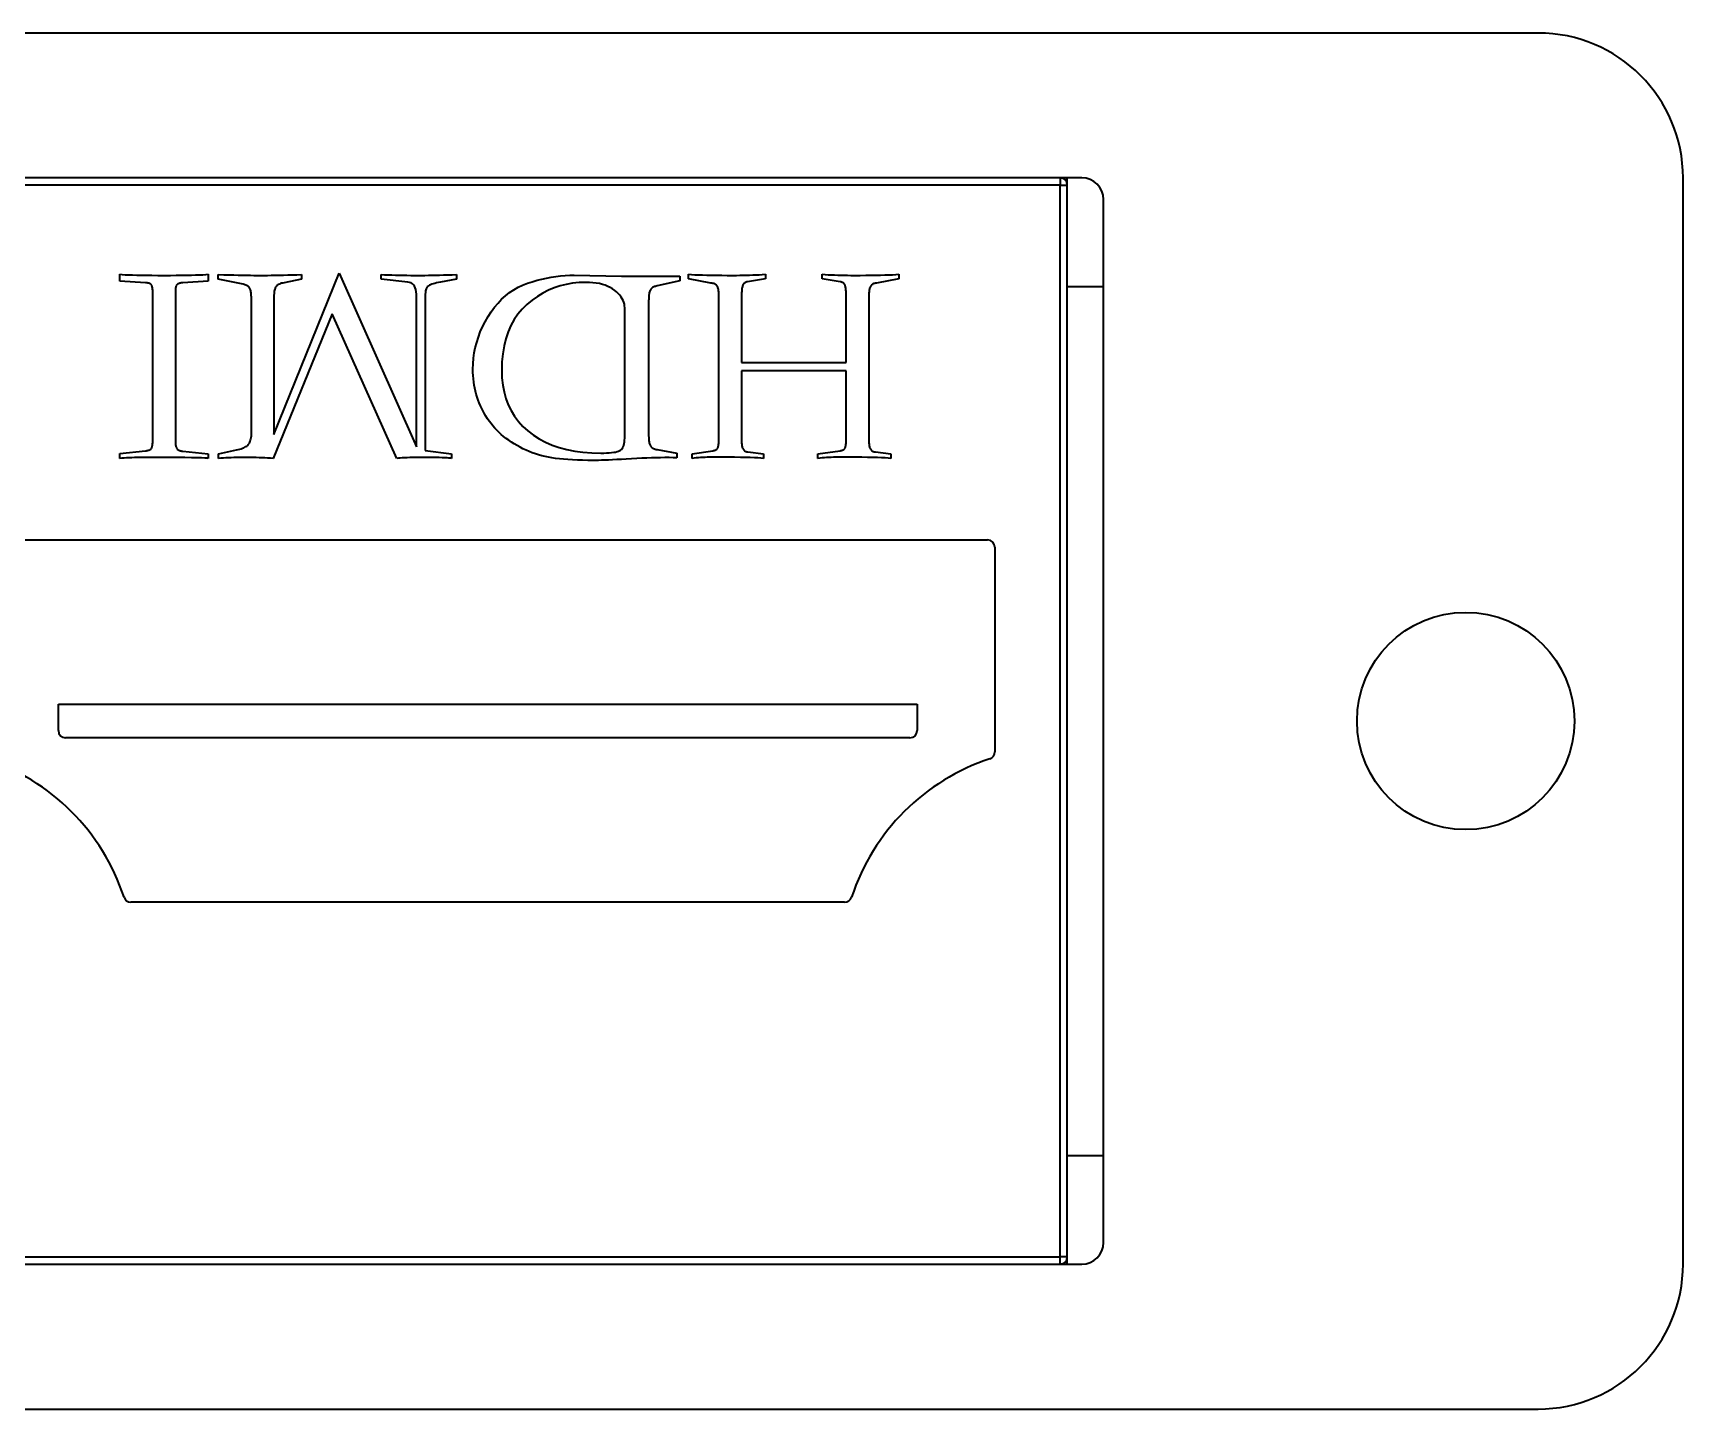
# Model space of a CAD drawing. Header units: millimetres. Extents: x -105 to 105, y -148 to 148.
# Drawn here: x -1.43 to 21.35, y 50.96 to 69.96 of the extents above; entities that cross this region are included whole.
import ezdxf

# ---------------------------------------------------------------- set-up
doc = ezdxf.new("R2010")
doc.units = ezdxf.units.MM
doc.layers.add('粗实线层', color=7, linetype='Continuous', lineweight=35)

msp = doc.modelspace()

# ---------------------------------------------------------------- linework, layer by layer
at = {"layer": '粗实线层', "color": 7, "lineweight": 35, "ltscale": 0.4225}
for p, q in [((19.347, 69.962), (-11.653, 69.962)), ((13.047, 67.962), (-3.153, 67.962)), ((12.747, 67.962), (12.747, 67.862)), ((12.847, 67.862), (12.847, 67.962)), ((21.347, 52.962), (21.347, 67.962)), ((12.747, 67.862), (-3.053, 67.862)), ((12.747, 67.862), (12.847, 67.862)), ((12.747, 53.062), (12.747, 67.862)), ((12.847, 53.062), (12.847, 67.862)), ((13.347, 53.262), (13.347, 67.662)), ((-0.234, 66.535), (-0.234, 66.631)), ((-0.234, 66.631), (-0.199, 66.628)), ((0.12, 66.514), (-0.234, 66.535)), ((-0.199, 66.628), (-0.158, 66.625)), ((-0.158, 66.625), (-0.111, 66.623)), ((-0.111, 66.623), (-0.059, 66.621)), ((-0.059, 66.621), (0, 66.619)), ((0, 66.619), (0.064, 66.618)), ((0.064, 66.618), (0.133, 66.616)), ((0.132, 66.513), (0.12, 66.514)), ((0.143, 66.512), (0.132, 66.513)), ((0.133, 66.616), (0.209, 66.616)), ((0.153, 66.51), (0.143, 66.512)), ((0.209, 66.616), (0.29, 66.615)), ((0.29, 66.615), (0.378, 66.615)), ((0.378, 66.615), (0.465, 66.615)), ((0.465, 66.615), (0.546, 66.616)), ((0.546, 66.616), (0.622, 66.616)), ((0.623, 66.513), (0.613, 66.511)), ((0.622, 66.616), (0.692, 66.618)), ((0.635, 66.514), (0.623, 66.513)), ((0.989, 66.535), (0.635, 66.514)), ((0.692, 66.618), (0.756, 66.619)), ((0.756, 66.619), (0.814, 66.621)), ((0.814, 66.621), (0.866, 66.623)), ((0.866, 66.623), (0.913, 66.625)), ((0.913, 66.625), (0.954, 66.628)), ((0.954, 66.628), (0.989, 66.631)), ((0.989, 66.631), (0.989, 66.535)), ((1.126, 66.627), (1.201, 66.625)), ((1.126, 66.563), (1.126, 66.627)), ((1.468, 66.494), (1.126, 66.563)), ((1.201, 66.625), (1.272, 66.623)), ((1.272, 66.623), (1.34, 66.621)), ((1.34, 66.621), (1.403, 66.619)), ((1.403, 66.619), (1.463, 66.618)), ((1.463, 66.618), (1.518, 66.617)), ((1.518, 66.617), (1.57, 66.616)), ((1.57, 66.616), (1.618, 66.615)), ((1.618, 66.615), (1.661, 66.615)), ((1.661, 66.615), (1.701, 66.615)), ((1.701, 66.615), (1.752, 66.615)), ((1.752, 66.615), (1.804, 66.615)), ((1.804, 66.615), (1.858, 66.616)), ((1.858, 66.616), (1.913, 66.617)), ((1.894, 64.419), (2.795, 66.647)), ((1.913, 66.617), (1.97, 66.618)), ((1.97, 66.618), (2.028, 66.619)), ((2.035, 66.514), (2.017, 66.51)), ((2.028, 66.619), (2.088, 66.621)), ((2.276, 66.563), (2.035, 66.514)), ((2.088, 66.621), (2.149, 66.623)), ((2.149, 66.623), (2.212, 66.625)), ((2.212, 66.625), (2.276, 66.627)), ((2.276, 66.627), (2.276, 66.563)), ((2.795, 66.647), (3.865, 64.246)), ((3.374, 66.563), (3.374, 66.627)), ((3.374, 66.627), (3.423, 66.625)), ((3.745, 66.522), (3.374, 66.563)), ((3.423, 66.625), (3.472, 66.623)), ((3.472, 66.623), (3.523, 66.621)), ((3.523, 66.621), (3.573, 66.619)), ((3.573, 66.619), (3.625, 66.618)), ((3.625, 66.618), (3.677, 66.617)), ((3.677, 66.617), (3.73, 66.616)), ((3.73, 66.616), (3.784, 66.615)), ((3.768, 66.518), (3.745, 66.522)), ((3.788, 66.511), (3.768, 66.518)), ((3.784, 66.615), (3.838, 66.615)), ((3.838, 66.615), (3.893, 66.615)), ((3.893, 66.615), (3.936, 66.615)), ((3.936, 66.615), (3.98, 66.615)), ((3.98, 66.615), (4.027, 66.616)), ((4.027, 66.616), (4.076, 66.617)), ((4.076, 66.617), (4.127, 66.618)), ((4.127, 66.618), (4.18, 66.619)), ((4.166, 66.517), (4.139, 66.511)), ((4.195, 66.522), (4.166, 66.517)), ((4.18, 66.619), (4.236, 66.621)), ((4.416, 66.563), (4.195, 66.522)), ((4.236, 66.621), (4.294, 66.623)), ((4.294, 66.623), (4.354, 66.625)), ((4.354, 66.625), (4.416, 66.627)), ((4.416, 66.627), (4.416, 66.563)), ((5.394, 66.506), (5.46, 66.528)), ((5.46, 66.528), (5.527, 66.547)), ((5.527, 66.547), (5.592, 66.564)), ((5.592, 66.564), (5.658, 66.578)), ((5.658, 66.578), (5.723, 66.591)), ((5.723, 66.591), (5.787, 66.601)), ((5.787, 66.601), (5.851, 66.609)), ((5.851, 66.609), (5.915, 66.614)), ((5.915, 66.614), (5.979, 66.618)), ((5.979, 66.618), (6.041, 66.619)), ((6.107, 66.515), (6.018, 66.506)), ((6.041, 66.619), (6.693, 66.603)), ((6.198, 66.518), (6.107, 66.515)), ((6.249, 66.517), (6.198, 66.518)), ((6.298, 66.514), (6.249, 66.517)), ((6.344, 66.508), (6.298, 66.514)), ((6.693, 66.603), (7.498, 66.603)), ((7.498, 66.539), (7.184, 66.47)), ((7.498, 66.603), (7.498, 66.539)), ((7.618, 66.567), (7.618, 66.631)), ((7.618, 66.631), (7.661, 66.628)), ((7.928, 66.51), (7.618, 66.567)), ((7.661, 66.628), (7.707, 66.625)), ((7.707, 66.625), (7.758, 66.623)), ((7.758, 66.623), (7.813, 66.621)), ((7.813, 66.621), (7.873, 66.619)), ((7.873, 66.619), (7.936, 66.618)), ((7.936, 66.618), (8.004, 66.616)), ((8.004, 66.616), (8.077, 66.616)), ((8.077, 66.616), (8.153, 66.615)), ((8.153, 66.615), (8.234, 66.615)), ((8.234, 66.615), (8.28, 66.615)), ((8.28, 66.615), (8.326, 66.616)), ((8.326, 66.616), (8.372, 66.616)), ((8.372, 66.616), (8.417, 66.618)), ((8.397, 66.515), (8.391, 66.51)), ((8.405, 66.519), (8.397, 66.515)), ((8.413, 66.522), (8.405, 66.519)), ((8.422, 66.525), (8.413, 66.522)), ((8.417, 66.618), (8.462, 66.619)), ((8.431, 66.526), (8.422, 66.525)), ((8.68, 66.567), (8.431, 66.526)), ((8.462, 66.619), (8.507, 66.621)), ((8.507, 66.621), (8.551, 66.623)), ((8.551, 66.623), (8.594, 66.625)), ((8.594, 66.625), (8.637, 66.628)), ((8.637, 66.628), (8.68, 66.631)), ((8.68, 66.631), (8.68, 66.567)), ((9.461, 66.567), (9.461, 66.631)), ((9.461, 66.631), (9.504, 66.628)), ((9.71, 66.526), (9.461, 66.567)), ((9.504, 66.628), (9.547, 66.625)), ((9.547, 66.625), (9.59, 66.623)), ((9.59, 66.623), (9.634, 66.621)), ((9.634, 66.621), (9.679, 66.619)), ((9.679, 66.619), (9.724, 66.618)), ((9.72, 66.525), (9.71, 66.526)), ((9.73, 66.522), (9.72, 66.525)), ((9.724, 66.618), (9.769, 66.616)), ((9.738, 66.519), (9.73, 66.522)), ((9.746, 66.515), (9.738, 66.519)), ((9.753, 66.511), (9.746, 66.515)), ((9.769, 66.616), (9.815, 66.616)), ((9.815, 66.616), (9.861, 66.615)), ((9.861, 66.615), (9.907, 66.615)), ((9.907, 66.615), (9.988, 66.615)), ((9.988, 66.615), (10.064, 66.616)), ((10.064, 66.616), (10.137, 66.616)), ((10.137, 66.616), (10.205, 66.618)), ((10.205, 66.618), (10.268, 66.619)), ((10.523, 66.567), (10.213, 66.51)), ((10.268, 66.619), (10.328, 66.621)), ((10.328, 66.621), (10.383, 66.623)), ((10.383, 66.623), (10.434, 66.625)), ((10.434, 66.625), (10.48, 66.628)), ((10.48, 66.628), (10.523, 66.631)), ((10.523, 66.631), (10.523, 66.567)), ((0.162, 66.508), (0.153, 66.51)), ((0.17, 66.506), (0.162, 66.508)), ((0.178, 66.503), (0.17, 66.506)), ((0.185, 66.5), (0.178, 66.503)), ((0.191, 66.496), (0.185, 66.5)), ((0.196, 66.492), (0.191, 66.496)), ((0.201, 66.488), (0.196, 66.492)), ((0.204, 66.483), (0.201, 66.488)), ((0.208, 66.478), (0.204, 66.483)), ((0.211, 66.471), (0.208, 66.478)), ((0.214, 66.463), (0.211, 66.471)), ((0.216, 66.455), (0.214, 66.463)), ((0.218, 66.445), (0.216, 66.455)), ((0.219, 66.435), (0.218, 66.445)), ((0.22, 66.423), (0.219, 66.435)), ((0.221, 66.411), (0.22, 66.423)), ((0.221, 66.398), (0.221, 66.411)), ((0.221, 64.318), (0.221, 66.398)), ((0.536, 66.434), (0.535, 66.423)), ((0.535, 66.423), (0.535, 66.411)), ((0.535, 66.411), (0.535, 66.398)), ((0.535, 66.398), (0.535, 64.318)), ((0.538, 66.445), (0.536, 66.434)), ((0.54, 66.454), (0.538, 66.445)), ((0.542, 66.462), (0.54, 66.454)), ((0.544, 66.47), (0.542, 66.462)), ((0.547, 66.476), (0.544, 66.47)), ((0.551, 66.482), (0.547, 66.476)), ((0.555, 66.486), (0.551, 66.482)), ((0.559, 66.49), (0.555, 66.486)), ((0.564, 66.494), (0.559, 66.49)), ((0.57, 66.497), (0.564, 66.494)), ((0.577, 66.5), (0.57, 66.497)), ((0.585, 66.503), (0.577, 66.5)), ((0.593, 66.506), (0.585, 66.503)), ((0.603, 66.508), (0.593, 66.506)), ((0.613, 66.511), (0.603, 66.508)), ((1.482, 66.491), (1.468, 66.494)), ((1.495, 66.487), (1.482, 66.491)), ((1.507, 66.482), (1.495, 66.487)), ((1.518, 66.477), (1.507, 66.482)), ((1.528, 66.472), (1.518, 66.477)), ((1.537, 66.466), (1.528, 66.472)), ((1.544, 66.459), (1.537, 66.466)), ((1.551, 66.452), (1.544, 66.459)), ((1.557, 66.444), (1.551, 66.452)), ((1.562, 66.436), (1.557, 66.444)), ((1.567, 66.427), (1.562, 66.436)), ((1.57, 66.416), (1.567, 66.427)), ((1.574, 66.403), (1.57, 66.416)), ((1.576, 66.389), (1.574, 66.403)), ((1.579, 66.373), (1.576, 66.389)), ((1.581, 66.356), (1.579, 66.373)), ((1.582, 66.336), (1.581, 66.356)), ((1.584, 66.316), (1.582, 66.336)), ((1.584, 66.293), (1.584, 66.316)), ((1.584, 66.269), (1.584, 66.293)), ((1.895, 66.341), (1.894, 66.32)), ((1.894, 66.32), (1.894, 66.297)), ((1.894, 66.297), (1.894, 64.419)), ((1.896, 66.36), (1.895, 66.341)), ((1.898, 66.378), (1.896, 66.36)), ((1.9, 66.395), (1.898, 66.378)), ((1.903, 66.41), (1.9, 66.395)), ((1.906, 66.423), (1.903, 66.41)), ((1.91, 66.435), (1.906, 66.423)), ((1.914, 66.445), (1.91, 66.435)), ((1.918, 66.454), (1.914, 66.445)), ((1.924, 66.462), (1.918, 66.454)), ((1.931, 66.469), (1.924, 66.462)), ((1.939, 66.476), (1.931, 66.469)), ((1.949, 66.483), (1.939, 66.476)), ((1.96, 66.489), (1.949, 66.483)), ((1.972, 66.495), (1.96, 66.489)), ((1.986, 66.501), (1.972, 66.495)), ((2.001, 66.506), (1.986, 66.501)), ((2.017, 66.51), (2.001, 66.506)), ((3.806, 66.499), (3.788, 66.511)), ((3.822, 66.484), (3.806, 66.499)), ((3.835, 66.466), (3.822, 66.484)), ((3.846, 66.444), (3.835, 66.466)), ((3.854, 66.419), (3.846, 66.444)), ((3.86, 66.39), (3.854, 66.419)), ((3.864, 66.357), (3.86, 66.39)), ((3.865, 66.321), (3.864, 66.357)), ((3.865, 64.246), (3.865, 66.321)), ((3.983, 66.358), (3.982, 66.34)), ((3.982, 66.34), (3.982, 66.321)), ((3.982, 66.321), (3.982, 64.197)), ((3.985, 66.374), (3.983, 66.358)), ((3.987, 66.389), (3.985, 66.374)), ((3.989, 66.403), (3.987, 66.389)), ((3.993, 66.416), (3.989, 66.403)), ((3.997, 66.428), (3.993, 66.416)), ((4.001, 66.438), (3.997, 66.428)), ((4.006, 66.448), (4.001, 66.438)), ((4.012, 66.456), (4.006, 66.448)), ((4.019, 66.464), (4.012, 66.456)), ((4.029, 66.471), (4.019, 66.464)), ((4.041, 66.478), (4.029, 66.471)), ((4.056, 66.485), (4.041, 66.478)), ((4.073, 66.492), (4.056, 66.485)), ((4.092, 66.498), (4.073, 66.492)), ((4.114, 66.505), (4.092, 66.498)), ((4.139, 66.511), (4.114, 66.505)), ((4.988, 66.233), (5.038, 66.286)), ((5.038, 66.286), (5.091, 66.335)), ((5.091, 66.335), (5.147, 66.379)), ((5.147, 66.379), (5.205, 66.418)), ((5.205, 66.418), (5.265, 66.452)), ((5.265, 66.452), (5.328, 66.481)), ((5.328, 66.481), (5.394, 66.506)), ((5.532, 66.324), (5.459, 66.272)), ((5.607, 66.37), (5.532, 66.324)), ((5.685, 66.409), (5.607, 66.37)), ((5.764, 66.442), (5.685, 66.409)), ((5.847, 66.47), (5.764, 66.442)), ((5.931, 66.491), (5.847, 66.47)), ((6.018, 66.506), (5.931, 66.491)), ((6.388, 66.501), (6.344, 66.508)), ((6.429, 66.491), (6.388, 66.501)), ((6.468, 66.479), (6.429, 66.491)), ((6.504, 66.464), (6.468, 66.479)), ((6.538, 66.448), (6.504, 66.464)), ((6.57, 66.429), (6.538, 66.448)), ((6.599, 66.408), (6.57, 66.429)), ((6.625, 66.386), (6.599, 66.408)), ((6.649, 66.363), (6.625, 66.386)), ((6.669, 66.34), (6.649, 66.363)), ((6.687, 66.316), (6.669, 66.34)), ((6.703, 66.293), (6.687, 66.316)), ((6.715, 66.269), (6.703, 66.293)), ((7.068, 66.287), (7.067, 66.265)), ((7.07, 66.326), (7.068, 66.307)), ((7.068, 66.307), (7.068, 66.287)), ((7.071, 66.344), (7.07, 66.326)), ((7.074, 66.36), (7.071, 66.344)), ((7.077, 66.374), (7.074, 66.36)), ((7.08, 66.387), (7.077, 66.374)), ((7.084, 66.399), (7.08, 66.387)), ((7.088, 66.409), (7.084, 66.399)), ((7.093, 66.418), (7.088, 66.409)), ((7.099, 66.426), (7.093, 66.418)), ((7.105, 66.433), (7.099, 66.426)), ((7.113, 66.439), (7.105, 66.433)), ((7.12, 66.446), (7.113, 66.439)), ((7.129, 66.451), (7.12, 66.446)), ((7.139, 66.456), (7.129, 66.451)), ((7.149, 66.46), (7.139, 66.456)), ((7.16, 66.464), (7.149, 66.46)), ((7.171, 66.467), (7.16, 66.464)), ((7.184, 66.47), (7.171, 66.467)), ((7.942, 66.508), (7.928, 66.51)), ((7.955, 66.505), (7.942, 66.508)), ((7.967, 66.501), (7.955, 66.505)), ((7.977, 66.497), (7.967, 66.501)), ((7.987, 66.492), (7.977, 66.497)), ((7.995, 66.487), (7.987, 66.492)), ((8.003, 66.482), (7.995, 66.487)), ((8.009, 66.476), (8.003, 66.482)), ((8.014, 66.469), (8.009, 66.476)), ((8.019, 66.462), (8.014, 66.469)), ((8.022, 66.454), (8.019, 66.462)), ((8.025, 66.446), (8.022, 66.454)), ((8.028, 66.436), (8.025, 66.446)), ((8.03, 66.425), (8.028, 66.436)), ((8.032, 66.414), (8.03, 66.425)), ((8.034, 66.401), (8.032, 66.414)), ((8.035, 66.388), (8.034, 66.401)), ((8.036, 66.373), (8.035, 66.388)), ((8.037, 66.358), (8.036, 66.373)), ((8.037, 66.341), (8.037, 66.358)), ((8.037, 64.334), (8.037, 66.341)), ((8.351, 66.36), (8.35, 66.341)), ((8.35, 66.341), (8.35, 65.412)), ((8.352, 66.394), (8.351, 66.378)), ((8.351, 66.378), (8.351, 66.36)), ((8.353, 66.41), (8.352, 66.394)), ((8.354, 66.424), (8.353, 66.41)), ((8.356, 66.437), (8.354, 66.424)), ((8.358, 66.449), (8.356, 66.437)), ((8.361, 66.46), (8.358, 66.449)), ((8.363, 66.47), (8.361, 66.46)), ((8.367, 66.478), (8.363, 66.47)), ((8.37, 66.486), (8.367, 66.478)), ((8.374, 66.493), (8.37, 66.486)), ((8.379, 66.499), (8.374, 66.493)), ((8.385, 66.505), (8.379, 66.499)), ((8.391, 66.51), (8.385, 66.505)), ((9.76, 66.506), (9.753, 66.511)), ((9.766, 66.5), (9.76, 66.506)), ((9.771, 66.494), (9.766, 66.5)), ((9.775, 66.488), (9.771, 66.494)), ((9.779, 66.48), (9.775, 66.488)), ((9.782, 66.472), (9.779, 66.48)), ((9.784, 66.462), (9.782, 66.472)), ((9.787, 66.452), (9.784, 66.462)), ((9.789, 66.44), (9.787, 66.452)), ((9.791, 66.426), (9.789, 66.44)), ((9.792, 66.412), (9.791, 66.426)), ((9.793, 66.396), (9.792, 66.412)), ((9.794, 66.379), (9.793, 66.396)), ((9.794, 66.361), (9.794, 66.379)), ((9.795, 66.341), (9.794, 66.361)), ((9.795, 65.412), (9.795, 66.341)), ((10.109, 66.358), (10.108, 66.341)), ((10.108, 66.341), (10.108, 64.33)), ((10.11, 66.388), (10.109, 66.373)), ((10.109, 66.373), (10.109, 66.358)), ((10.112, 66.401), (10.11, 66.388)), ((10.113, 66.414), (10.112, 66.401)), ((10.116, 66.425), (10.113, 66.414)), ((10.118, 66.436), (10.116, 66.425)), ((10.121, 66.446), (10.118, 66.436)), ((10.125, 66.454), (10.121, 66.446)), ((10.128, 66.462), (10.125, 66.454)), ((10.133, 66.469), (10.128, 66.462)), ((10.138, 66.476), (10.133, 66.469)), ((10.145, 66.482), (10.138, 66.476)), ((10.152, 66.487), (10.145, 66.482)), ((10.16, 66.492), (10.152, 66.487)), ((10.169, 66.497), (10.16, 66.492)), ((10.178, 66.501), (10.169, 66.497)), ((10.189, 66.505), (10.178, 66.501)), ((10.201, 66.508), (10.189, 66.505)), ((10.213, 66.51), (10.201, 66.508)), ((12.847, 66.462), (13.347, 66.462)), ((1.584, 64.443), (1.584, 66.269)), ((2.699, 66.084), (1.886, 64.089)), ((3.592, 64.089), (2.699, 66.084)), ((4.851, 66.046), (4.894, 66.113)), ((4.894, 66.113), (4.939, 66.176)), ((4.939, 66.176), (4.988, 66.233)), ((5.263, 66.081), (5.21, 66.005)), ((5.322, 66.151), (5.263, 66.081)), ((5.388, 66.215), (5.322, 66.151)), ((5.459, 66.272), (5.388, 66.215)), ((6.725, 66.244), (6.715, 66.269)), ((6.732, 66.219), (6.725, 66.244)), ((6.736, 66.194), (6.732, 66.219)), ((6.737, 66.168), (6.736, 66.194)), ((6.737, 64.399), (6.737, 66.168)), ((7.067, 66.265), (7.067, 64.399)), ((4.717, 65.763), (4.744, 65.834)), ((4.744, 65.834), (4.775, 65.905)), ((4.775, 65.905), (4.811, 65.976)), ((4.811, 65.976), (4.851, 66.046)), ((5.127, 65.835), (5.096, 65.741)), ((5.165, 65.923), (5.127, 65.835)), ((5.21, 66.005), (5.165, 65.923)), ((4.66, 65.544), (4.675, 65.617)), ((4.675, 65.617), (4.694, 65.69)), ((4.694, 65.69), (4.717, 65.763)), ((5.071, 65.641), (5.054, 65.534)), ((5.096, 65.741), (5.071, 65.641)), ((4.642, 65.32), (4.644, 65.395)), ((4.644, 65.395), (4.65, 65.47)), ((4.65, 65.47), (4.66, 65.544)), ((5.043, 65.422), (5.04, 65.304)), ((5.054, 65.534), (5.043, 65.422)), ((8.35, 65.412), (9.795, 65.412)), ((4.642, 65.275), (4.642, 65.32)), ((4.645, 65.231), (4.642, 65.275)), ((4.648, 65.187), (4.645, 65.231)), ((4.653, 65.143), (4.648, 65.187)), ((5.04, 65.304), (5.043, 65.2)), ((5.043, 65.2), (5.054, 65.1)), ((9.795, 65.296), (8.35, 65.296)), ((8.35, 65.296), (8.35, 64.33)), ((9.795, 64.334), (9.795, 65.296)), ((4.66, 65.1), (4.653, 65.143)), ((4.668, 65.058), (4.66, 65.1)), ((4.677, 65.016), (4.668, 65.058)), ((4.688, 64.975), (4.677, 65.016)), ((4.7, 64.934), (4.688, 64.975)), ((4.714, 64.893), (4.7, 64.934)), ((5.054, 65.1), (5.072, 65.005)), ((5.072, 65.005), (5.098, 64.915)), ((4.729, 64.854), (4.714, 64.893)), ((4.745, 64.815), (4.729, 64.854)), ((4.763, 64.777), (4.745, 64.815)), ((4.781, 64.74), (4.763, 64.777)), ((4.801, 64.704), (4.781, 64.74)), ((4.822, 64.669), (4.801, 64.704)), ((5.098, 64.915), (5.13, 64.829)), ((5.13, 64.829), (5.17, 64.748)), ((5.17, 64.748), (5.217, 64.671)), ((4.844, 64.634), (4.822, 64.669)), ((4.867, 64.601), (4.844, 64.634)), ((4.892, 64.569), (4.867, 64.601)), ((4.917, 64.537), (4.892, 64.569)), ((4.944, 64.507), (4.917, 64.537)), ((4.972, 64.477), (4.944, 64.507)), ((5.002, 64.448), (4.972, 64.477)), ((5.217, 64.671), (5.272, 64.598)), ((5.272, 64.598), (5.333, 64.53)), ((5.333, 64.53), (5.402, 64.467)), ((5.402, 64.467), (5.477, 64.409)), ((0.207, 64.233), (0.21, 64.24)), ((0.21, 64.24), (0.213, 64.249)), ((0.213, 64.249), (0.215, 64.258)), ((0.215, 64.258), (0.217, 64.268)), ((0.217, 64.268), (0.219, 64.279)), ((0.219, 64.279), (0.22, 64.291)), ((0.22, 64.291), (0.221, 64.304)), ((0.221, 64.304), (0.221, 64.318)), ((0.535, 64.318), (0.535, 64.305)), ((0.535, 64.305), (0.535, 64.292)), ((0.535, 64.292), (0.537, 64.281)), ((0.537, 64.281), (0.538, 64.27)), ((0.538, 64.27), (0.54, 64.26)), ((0.54, 64.26), (0.542, 64.25)), ((0.542, 64.25), (0.545, 64.242)), ((0.545, 64.242), (0.549, 64.234)), ((0.549, 64.234), (0.552, 64.228)), ((1.461, 64.229), (1.478, 64.236)), ((1.478, 64.236), (1.493, 64.243)), ((1.493, 64.243), (1.507, 64.251)), ((1.507, 64.251), (1.52, 64.259)), ((1.52, 64.259), (1.531, 64.268)), ((1.531, 64.268), (1.54, 64.278)), ((1.54, 64.278), (1.549, 64.288)), ((1.549, 64.288), (1.556, 64.3)), ((1.556, 64.3), (1.563, 64.313)), ((1.563, 64.313), (1.568, 64.327)), ((1.568, 64.327), (1.573, 64.343)), ((1.573, 64.343), (1.577, 64.36)), ((1.577, 64.36), (1.58, 64.379)), ((1.58, 64.379), (1.583, 64.399)), ((1.583, 64.399), (1.584, 64.42)), ((1.584, 64.42), (1.584, 64.443)), ((5.033, 64.419), (5.002, 64.448)), ((5.066, 64.392), (5.033, 64.419)), ((5.1, 64.365), (5.066, 64.392)), ((5.136, 64.339), (5.1, 64.365)), ((5.173, 64.314), (5.136, 64.339)), ((5.211, 64.289), (5.173, 64.314)), ((5.251, 64.266), (5.211, 64.289)), ((5.292, 64.243), (5.251, 64.266)), ((5.333, 64.222), (5.292, 64.243)), ((5.477, 64.409), (5.558, 64.357)), ((5.558, 64.357), (5.644, 64.311)), ((5.644, 64.311), (5.737, 64.271)), ((5.737, 64.271), (5.834, 64.238)), ((5.834, 64.238), (5.938, 64.21)), ((6.701, 64.225), (6.71, 64.239)), ((6.71, 64.239), (6.717, 64.255)), ((6.717, 64.255), (6.723, 64.273)), ((6.723, 64.273), (6.728, 64.294)), ((6.728, 64.294), (6.732, 64.317)), ((6.732, 64.317), (6.735, 64.342)), ((6.735, 64.342), (6.737, 64.369)), ((6.737, 64.369), (6.737, 64.399)), ((7.067, 64.399), (7.068, 64.38)), ((7.068, 64.38), (7.068, 64.362)), ((7.068, 64.362), (7.069, 64.346)), ((7.069, 64.346), (7.071, 64.33)), ((7.071, 64.33), (7.073, 64.316)), ((7.073, 64.316), (7.076, 64.303)), ((7.076, 64.303), (7.079, 64.291)), ((7.079, 64.291), (7.083, 64.28)), ((7.083, 64.28), (7.087, 64.27)), ((7.087, 64.27), (7.091, 64.262)), ((7.091, 64.262), (7.097, 64.254)), ((7.097, 64.254), (7.103, 64.247)), ((7.103, 64.247), (7.11, 64.24)), ((7.11, 64.24), (7.118, 64.234)), ((7.118, 64.234), (7.127, 64.229)), ((8.021, 64.23), (8.024, 64.236)), ((8.024, 64.236), (8.026, 64.243)), ((8.026, 64.243), (8.029, 64.251)), ((8.029, 64.251), (8.031, 64.26)), ((8.031, 64.26), (8.033, 64.27)), ((8.033, 64.27), (8.034, 64.281)), ((8.034, 64.281), (8.035, 64.293)), ((8.035, 64.293), (8.036, 64.305)), ((8.036, 64.305), (8.037, 64.319)), ((8.037, 64.319), (8.037, 64.334)), ((8.35, 64.33), (8.351, 64.314)), ((8.351, 64.314), (8.351, 64.3)), ((8.351, 64.3), (8.352, 64.286)), ((8.352, 64.286), (8.354, 64.273)), ((8.354, 64.273), (8.356, 64.261)), ((8.356, 64.261), (8.358, 64.25)), ((8.358, 64.25), (8.36, 64.24)), ((8.36, 64.24), (8.363, 64.231)), ((9.779, 64.23), (9.782, 64.236)), ((9.782, 64.236), (9.784, 64.243)), ((9.784, 64.243), (9.787, 64.251)), ((9.787, 64.251), (9.789, 64.26)), ((9.789, 64.26), (9.791, 64.27)), ((9.791, 64.27), (9.792, 64.281)), ((9.792, 64.281), (9.793, 64.293)), ((9.793, 64.293), (9.794, 64.305)), ((9.794, 64.319), (9.795, 64.334)), ((9.794, 64.305), (9.794, 64.319)), ((10.108, 64.33), (10.109, 64.314)), ((10.109, 64.314), (10.109, 64.3)), ((10.109, 64.3), (10.11, 64.286)), ((10.11, 64.286), (10.112, 64.273)), ((10.112, 64.273), (10.113, 64.261)), ((10.113, 64.261), (10.116, 64.25)), ((10.116, 64.25), (10.118, 64.24)), ((10.118, 64.24), (10.121, 64.231)), ((-0.234, 64.157), (0.12, 64.193)), ((-0.234, 64.089), (-0.234, 64.157)), ((-0.205, 64.091), (-0.234, 64.089)), ((-0.174, 64.093), (-0.205, 64.091)), ((-0.141, 64.095), (-0.174, 64.093)), ((-0.106, 64.096), (-0.141, 64.095)), ((-0.069, 64.098), (-0.106, 64.096)), ((-0.03, 64.099), (-0.069, 64.098)), ((0.011, 64.1), (-0.03, 64.099)), ((0.053, 64.1), (0.011, 64.1)), ((0.098, 64.101), (0.053, 64.1)), ((0.144, 64.101), (0.098, 64.101)), ((0.12, 64.193), (0.131, 64.194)), ((0.131, 64.194), (0.141, 64.196)), ((0.141, 64.196), (0.151, 64.198)), ((0.297, 64.101), (0.144, 64.101)), ((0.151, 64.198), (0.16, 64.2)), ((0.16, 64.2), (0.168, 64.202)), ((0.168, 64.202), (0.175, 64.205)), ((0.175, 64.205), (0.182, 64.209)), ((0.182, 64.209), (0.188, 64.213)), ((0.188, 64.213), (0.194, 64.217)), ((0.194, 64.217), (0.199, 64.222)), ((0.199, 64.222), (0.203, 64.227)), ((0.203, 64.227), (0.207, 64.233)), ((0.434, 64.1), (0.297, 64.101)), ((0.557, 64.1), (0.434, 64.1)), ((0.552, 64.228), (0.557, 64.222)), ((0.557, 64.222), (0.561, 64.216)), ((0.664, 64.099), (0.557, 64.1)), ((0.561, 64.216), (0.567, 64.211)), ((0.567, 64.211), (0.573, 64.207)), ((0.573, 64.207), (0.58, 64.203)), ((0.58, 64.203), (0.587, 64.199)), ((0.587, 64.199), (0.595, 64.196)), ((0.595, 64.196), (0.604, 64.194)), ((0.604, 64.194), (0.614, 64.192)), ((0.614, 64.192), (0.624, 64.19)), ((0.624, 64.19), (0.635, 64.189)), ((0.635, 64.189), (0.989, 64.153)), ((0.756, 64.098), (0.664, 64.099)), ((0.833, 64.096), (0.756, 64.098)), ((0.894, 64.095), (0.833, 64.096)), ((0.941, 64.093), (0.894, 64.095)), ((0.973, 64.091), (0.941, 64.093)), ((0.989, 64.089), (0.973, 64.091)), ((0.989, 64.153), (0.989, 64.089)), ((1.13, 64.153), (1.379, 64.205)), ((1.13, 64.089), (1.13, 64.153)), ((1.164, 64.091), (1.13, 64.089)), ((1.198, 64.093), (1.164, 64.091)), ((1.233, 64.095), (1.198, 64.093)), ((1.269, 64.096), (1.233, 64.095)), ((1.305, 64.098), (1.269, 64.096)), ((1.341, 64.099), (1.305, 64.098)), ((1.378, 64.1), (1.341, 64.099)), ((1.416, 64.1), (1.378, 64.1)), ((1.379, 64.205), (1.402, 64.21)), ((1.402, 64.21), (1.423, 64.216)), ((1.454, 64.101), (1.416, 64.1)), ((1.423, 64.216), (1.443, 64.222)), ((1.443, 64.222), (1.461, 64.229)), ((1.492, 64.101), (1.454, 64.101)), ((1.531, 64.101), (1.492, 64.101)), ((1.571, 64.1), (1.531, 64.101)), ((1.61, 64.1), (1.571, 64.1)), ((1.65, 64.099), (1.61, 64.1)), ((1.689, 64.098), (1.65, 64.099)), ((1.728, 64.096), (1.689, 64.098)), ((1.768, 64.095), (1.728, 64.096)), ((1.807, 64.093), (1.768, 64.095)), ((1.847, 64.091), (1.807, 64.093)), ((1.886, 64.089), (1.847, 64.091)), ((3.614, 64.091), (3.592, 64.089)), ((3.639, 64.093), (3.614, 64.091)), ((3.667, 64.095), (3.639, 64.093)), ((3.699, 64.096), (3.667, 64.095)), ((3.735, 64.098), (3.699, 64.096)), ((3.773, 64.099), (3.735, 64.098)), ((3.815, 64.1), (3.773, 64.099)), ((3.861, 64.1), (3.815, 64.1)), ((3.91, 64.101), (3.861, 64.1)), ((3.962, 64.101), (3.91, 64.101)), ((4.023, 64.101), (3.962, 64.101)), ((3.982, 64.197), (4.348, 64.153)), ((4.079, 64.1), (4.023, 64.101)), ((4.13, 64.1), (4.079, 64.1)), ((4.176, 64.099), (4.13, 64.1)), ((4.217, 64.098), (4.176, 64.099)), ((4.253, 64.096), (4.217, 64.098)), ((4.284, 64.095), (4.253, 64.096)), ((4.311, 64.093), (4.284, 64.095)), ((4.332, 64.091), (4.311, 64.093)), ((4.348, 64.089), (4.332, 64.091)), ((4.348, 64.153), (4.348, 64.089)), ((5.375, 64.202), (5.333, 64.222)), ((5.418, 64.184), (5.375, 64.202)), ((5.461, 64.167), (5.418, 64.184)), ((5.504, 64.152), (5.461, 64.167)), ((5.548, 64.138), (5.504, 64.152)), ((5.593, 64.125), (5.548, 64.138)), ((5.638, 64.114), (5.593, 64.125)), ((5.683, 64.105), (5.638, 64.114)), ((5.731, 64.096), (5.683, 64.105)), ((5.782, 64.089), (5.731, 64.096)), ((5.836, 64.082), (5.782, 64.089)), ((5.893, 64.077), (5.836, 64.082)), ((5.954, 64.072), (5.893, 64.077)), ((5.938, 64.21), (6.047, 64.189)), ((6.018, 64.068), (5.954, 64.072)), ((6.085, 64.065), (6.018, 64.068)), ((6.047, 64.189), (6.161, 64.173)), ((6.156, 64.062), (6.085, 64.065)), ((6.23, 64.061), (6.156, 64.062)), ((6.161, 64.173), (6.282, 64.164)), ((6.307, 64.061), (6.23, 64.061)), ((6.282, 64.164), (6.408, 64.161)), ((6.34, 64.061), (6.307, 64.061)), ((6.377, 64.061), (6.34, 64.061)), ((6.418, 64.063), (6.377, 64.061)), ((6.408, 64.161), (6.449, 64.162)), ((6.464, 64.064), (6.418, 64.063)), ((6.449, 64.162), (6.488, 64.163)), ((6.514, 64.066), (6.464, 64.064)), ((6.488, 64.163), (6.523, 64.165)), ((6.569, 64.069), (6.514, 64.066)), ((6.523, 64.165), (6.556, 64.168)), ((6.556, 64.168), (6.585, 64.172)), ((6.627, 64.071), (6.569, 64.069)), ((6.585, 64.172), (6.61, 64.176)), ((6.61, 64.176), (6.633, 64.182)), ((6.691, 64.075), (6.627, 64.071)), ((6.633, 64.182), (6.652, 64.188)), ((6.652, 64.188), (6.668, 64.195)), ((6.668, 64.195), (6.681, 64.203)), ((6.681, 64.203), (6.692, 64.213)), ((6.758, 64.079), (6.691, 64.075)), ((6.692, 64.213), (6.701, 64.225)), ((6.83, 64.083), (6.758, 64.079)), ((6.903, 64.087), (6.83, 64.083)), ((6.973, 64.09), (6.903, 64.087)), ((7.042, 64.093), (6.973, 64.09)), ((7.108, 64.096), (7.042, 64.093)), ((7.172, 64.097), (7.108, 64.096)), ((7.127, 64.229), (7.136, 64.224)), ((7.136, 64.224), (7.147, 64.219)), ((7.147, 64.219), (7.158, 64.215)), ((7.158, 64.215), (7.171, 64.212)), ((7.171, 64.212), (7.184, 64.209)), ((7.233, 64.098), (7.172, 64.097)), ((7.184, 64.209), (7.457, 64.161)), ((7.293, 64.099), (7.233, 64.098)), ((7.35, 64.099), (7.293, 64.099)), ((7.405, 64.098), (7.35, 64.099)), ((7.457, 64.097), (7.405, 64.098)), ((7.457, 64.161), (7.457, 64.097)), ((7.667, 64.153), (7.952, 64.193)), ((7.667, 64.089), (7.667, 64.153)), ((7.696, 64.092), (7.667, 64.089)), ((7.725, 64.095), (7.696, 64.092)), ((7.755, 64.097), (7.725, 64.095)), ((7.785, 64.099), (7.755, 64.097)), ((7.815, 64.101), (7.785, 64.099)), ((7.846, 64.102), (7.815, 64.101)), ((7.877, 64.103), (7.846, 64.102)), ((7.909, 64.104), (7.877, 64.103)), ((7.94, 64.105), (7.909, 64.104)), ((7.972, 64.105), (7.94, 64.105)), ((7.952, 64.193), (7.962, 64.195)), ((7.962, 64.195), (7.972, 64.197)), ((7.972, 64.197), (7.98, 64.2)), ((8.074, 64.105), (7.972, 64.105)), ((7.98, 64.2), (7.988, 64.203)), ((7.988, 64.203), (7.995, 64.206)), ((7.995, 64.206), (8.002, 64.21)), ((8.002, 64.21), (8.008, 64.214)), ((8.008, 64.214), (8.013, 64.219)), ((8.013, 64.219), (8.017, 64.224)), ((8.017, 64.224), (8.021, 64.23)), ((8.168, 64.104), (8.074, 64.105)), ((8.255, 64.103), (8.168, 64.104)), ((8.334, 64.102), (8.255, 64.103)), ((8.406, 64.101), (8.334, 64.102)), ((8.363, 64.231), (8.367, 64.223)), ((8.367, 64.223), (8.371, 64.215)), ((8.371, 64.215), (8.375, 64.209)), ((8.375, 64.209), (8.38, 64.203)), ((8.38, 64.203), (8.385, 64.198)), ((8.385, 64.198), (8.391, 64.193)), ((8.391, 64.193), (8.398, 64.189)), ((8.398, 64.189), (8.405, 64.185)), ((8.405, 64.185), (8.413, 64.182)), ((8.47, 64.099), (8.406, 64.101)), ((8.413, 64.182), (8.421, 64.18)), ((8.421, 64.18), (8.43, 64.178)), ((8.43, 64.178), (8.439, 64.177)), ((8.439, 64.177), (8.652, 64.153)), ((8.527, 64.097), (8.47, 64.099)), ((8.576, 64.095), (8.527, 64.097)), ((8.618, 64.092), (8.576, 64.095)), ((8.652, 64.089), (8.618, 64.092)), ((8.652, 64.153), (8.652, 64.089)), ((9.404, 64.153), (9.71, 64.193)), ((9.404, 64.089), (9.404, 64.153)), ((9.434, 64.092), (9.404, 64.089)), ((9.463, 64.095), (9.434, 64.092)), ((9.494, 64.097), (9.463, 64.095)), ((9.525, 64.099), (9.494, 64.097)), ((9.556, 64.101), (9.525, 64.099)), ((9.588, 64.102), (9.556, 64.101)), ((9.621, 64.103), (9.588, 64.102)), ((9.654, 64.104), (9.621, 64.103)), ((9.688, 64.105), (9.654, 64.104)), ((9.722, 64.105), (9.688, 64.105)), ((9.71, 64.193), (9.72, 64.195)), ((9.72, 64.195), (9.73, 64.197)), ((9.825, 64.105), (9.722, 64.105)), ((9.73, 64.197), (9.738, 64.2)), ((9.738, 64.2), (9.746, 64.203)), ((9.746, 64.203), (9.753, 64.206)), ((9.753, 64.206), (9.76, 64.21)), ((9.76, 64.21), (9.766, 64.214)), ((9.766, 64.214), (9.771, 64.219)), ((9.771, 64.219), (9.775, 64.224)), ((9.775, 64.224), (9.779, 64.23)), ((9.921, 64.104), (9.825, 64.105)), ((10.009, 64.103), (9.921, 64.104)), ((10.089, 64.102), (10.009, 64.103)), ((10.162, 64.101), (10.089, 64.102)), ((10.121, 64.231), (10.125, 64.223)), ((10.125, 64.223), (10.128, 64.215)), ((10.128, 64.215), (10.133, 64.209)), ((10.133, 64.209), (10.138, 64.203)), ((10.138, 64.203), (10.143, 64.198)), ((10.143, 64.198), (10.149, 64.193)), ((10.149, 64.193), (10.156, 64.189)), ((10.156, 64.189), (10.163, 64.185)), ((10.227, 64.099), (10.162, 64.101)), ((10.163, 64.185), (10.17, 64.182)), ((10.17, 64.182), (10.179, 64.18)), ((10.179, 64.18), (10.187, 64.178)), ((10.187, 64.178), (10.197, 64.177)), ((10.197, 64.177), (10.41, 64.153)), ((10.284, 64.097), (10.227, 64.099)), ((10.334, 64.095), (10.284, 64.097)), ((10.376, 64.092), (10.334, 64.095)), ((10.41, 64.089), (10.376, 64.092)), ((10.41, 64.153), (10.41, 64.089)), ((-2.053, 62.962), (4.847, 62.962)), ((4.847, 62.962), (11.747, 62.962)), ((11.847, 62.862), (11.847, 60.035)), ((-1.081, 60.696), (10.775, 60.696)), ((-1.081, 60.329), (-1.081, 60.696)), ((10.775, 60.696), (10.775, 60.329)), ((10.675, 60.229), (-0.981, 60.229)), ((4.847, 57.962), (-0.08, 57.962)), ((9.773, 57.962), (4.847, 57.962)), ((12.847, 54.462), (13.347, 54.462)), ((-3.153, 52.962), (13.047, 52.962)), ((-3.053, 53.062), (12.747, 53.062)), ((-3.053, 52.962), (12.747, 52.962)), ((12.847, 53.062), (12.747, 53.062)), ((12.747, 52.962), (12.747, 53.062)), ((12.847, 52.962), (12.847, 53.062)), ((-11.653, 50.962), (19.347, 50.962))]:
    msp.add_line(p, q, dxfattribs=at)
msp.add_circle((18.347, 60.462), 1.5, dxfattribs=at)
for centre, radius, start, end in [((19.347, 67.962), 2, 0, 90), ((12.747, 67.862), 0.1, 0, 90), ((13.047, 67.662), 0.3, 0, 90), ((11.747, 62.862), 0.1, 0, 90), ((-0.981, 60.329), 0.1, 180, 270), ((10.675, 60.329), 0.1, 270, 360), ((-3.024, 57.091), 3, 18.2508, 71.7492), ((12.718, 57.091), 3, 108.2508, 161.7492), ((11.747, 60.035), 0.1, 288.2538, 360), ((-0.08, 58.062), 0.1, 198.2538, 270), ((9.773, 58.062), 0.1, 270, 341.7462), ((13.047, 53.262), 0.3, 270, 360), ((12.747, 53.062), 0.1, 270, 360), ((19.347, 52.962), 2, 270, 360)]:
    msp.add_arc(centre, radius, start, end, dxfattribs=at)

doc.saveas('drawing.dxf')
